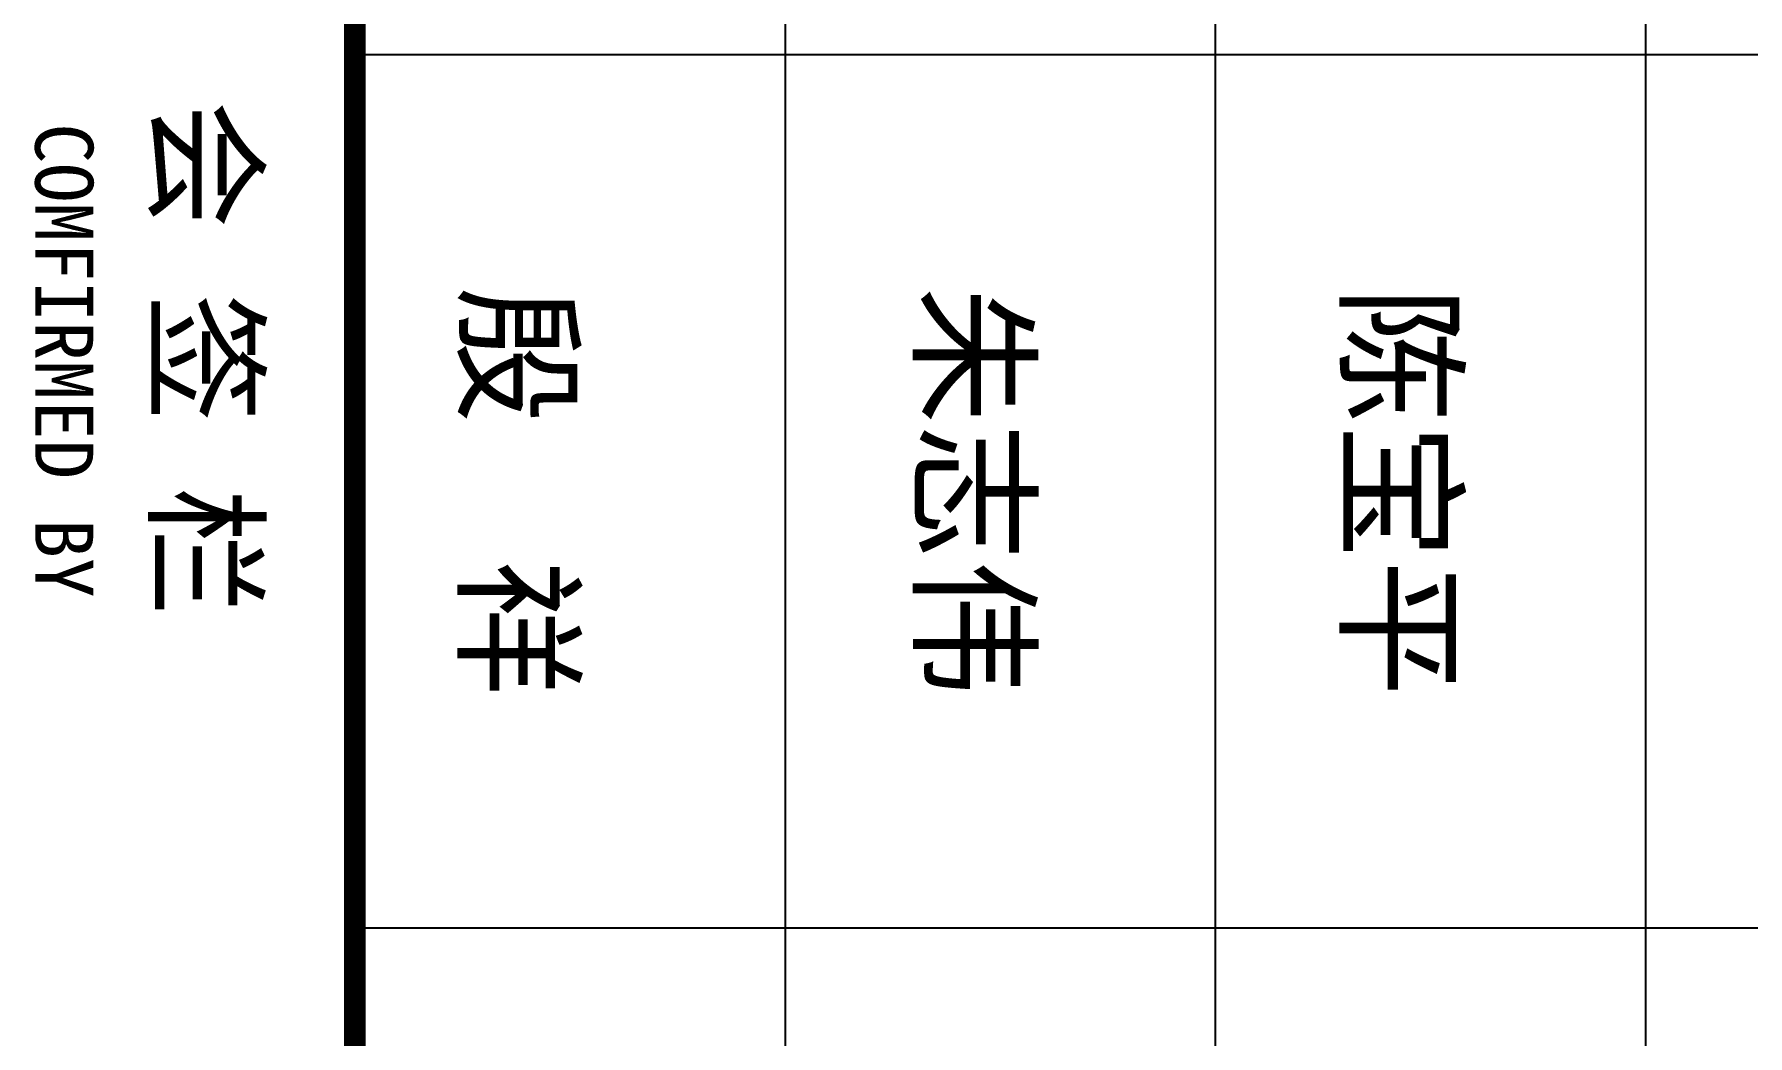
# Model space of a CAD drawing. Extents: x 31695611 to 39053694, y -59225 to 904195.
# Drawn here: x 38336959 to 38343730, y 760829 to 764786 of the extents above; entities that cross this region are included whole.
import ezdxf

# ---------------------------------------------------------------- set-up
doc = ezdxf.new("R2010")
doc.units = 0
doc.header["$LTSCALE"] = 1000
doc.header["$MEASUREMENT"] = 0
doc.layers.get('0').update_dxf_attribs({"linetype": 'CONTINUOUS'})
doc.layers.add('PUB_TEXT', color=7, linetype='CONTINUOUS')
doc.layers.add('PUB_TITLE', color=4, linetype='CONTINUOUS')
doc.styles.add('TQ', font='')
doc.styles.get('TQ').set_extended_font_data('SimSun')

# ---------------------------------------------------------------- blocks, each defined once
blk = doc.blocks.new('TK')
at = {"layer": 'PUB_TITLE'}
for p, q in [((31010789.1, -82916.2), (31010789.1, -76966.2)), ((31012514.6, -82916.2), (31012514.6, -76966.2)), ((31008732.1, -80366.2), (31014342.1, -80366.2)), ((31008732.1, -81216.2), (31014342.1, -81216.2)), ((31008732.1, -82066.2), (31014342.1, -82066.2)), ((31008732.1, -82916.2), (31014342.1, -82916.2))]:
    blk.add_line(p, q, dxfattribs=at)
at = {"layer": 'PUB_TITLE', "const_width": 42.5}
blk.add_lwpolyline([(31008732.1, -82916.2), (31014342.1, -82916.2)], dxfattribs=at)
at = {"layer": 'PUB_TEXT', "style": 'TQ'}
for s, p in [('陈宝平', (31011247.6, -80949.4)), ('朱志伟', (31011247.6, -81792.2)), ('殷  祥', (31011247.6, -82692.2))]:
    blk.add_text(s, height=198, dxfattribs=at).set_placement(p)
at = {"layer": 'PUB_TEXT', "attachment_point": 1, "style": 'TQ'}
for s, insert, char_height, width in [('会 签 栏', (31010878.6, -83117.6), 187, 2223.6), ('COMFIRMED BY', (31010925.4, -83432.9), 114.75, 2399.55)]:
    blk.add_mtext(s, dxfattribs=dict(at, insert=insert, char_height=char_height, width=width))

msp = doc.modelspace()

# ---------------------------------------------------------------- block references
at = {"xscale": 2, "yscale": 2, "zscale": 2, "rotation": 270}
msp.add_blockref('TK', (38504058.5, 62786284.7), dxfattribs=at)
msp.add_blockref('TK', (38504058.5, 62786284.7), dxfattribs=at)

doc.saveas('drawing.dxf')
